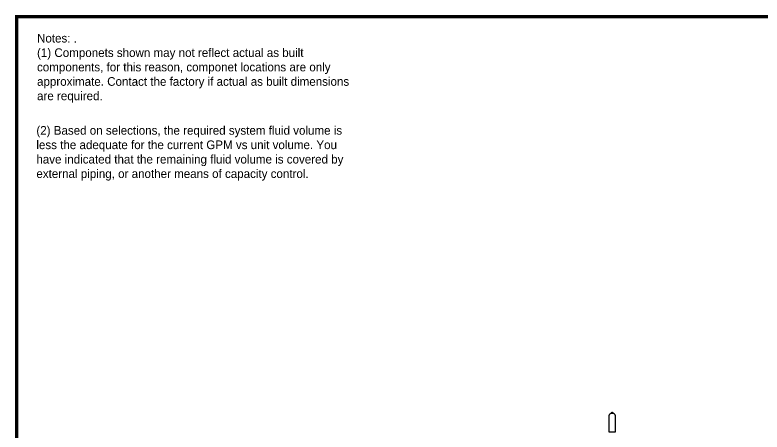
# Model space of a CAD drawing. Header units: inches. Extents: x 3128 to 3569, y 1222 to 1501.
# Drawn here: x 3135.1 to 3366.9, y 1367.6 to 1497.1 of the extents above; entities that cross this region are included whole.
import ezdxf

# ---------------------------------------------------------------- set-up
doc = ezdxf.new("R2010")
doc.units = ezdxf.units.IN
doc.header["$MEASUREMENT"] = 0
doc.layers.add('WCTANK', color=7, linetype='Continuous')
doc.layers.add('WFLAG', color=7, linetype='Continuous')

msp = doc.modelspace()

# ---------------------------------------------------------------- linework, layer by layer
at = {"color": 0, "linetype": 'Continuous', "lineweight": 20, "const_width": 1.0712}
msp.add_lwpolyline([(3135.638, 1228.7897), (3564.128, 1228.7897), (3564.128, 1496.596), (3135.638, 1496.596), (3135.638, 1228.7897)], dxfattribs=at)
at = {"layer": 'WCTANK', "color": 0, "linetype": 'Continuous'}
for p, q in [((3319.3864, 1372.6405), (3319.3864, 1367.6405)), ((3319.3864, 1372.6405), (3319.3864, 1367.6405)), ((3321.3864, 1367.6405), (3321.3864, 1372.6405)), ((3321.3864, 1367.6405), (3321.3864, 1372.6405)), ((3319.3864, 1367.6405), (3321.3864, 1367.6405)), ((3319.3864, 1367.6405), (3321.3864, 1367.6405))]:
    msp.add_line(p, q, dxfattribs=at)
at = {"layer": 'WCTANK', "color": 0, "linetype": 'Continuous', "lineweight": 15}
msp.add_line((3320.8645, 1367.6405), (3319.9083, 1367.6405), dxfattribs=at)
msp.add_line((3320.8645, 1367.6405), (3319.9083, 1367.6405), dxfattribs=at)
at = {"layer": 'WCTANK', "color": 0, "linetype": 'Continuous'}
msp.add_lwpolyline([(3320.2422, 1373.8028), (3320.5306, 1373.8028), (3320.5306, 1373.3934), (3320.2422, 1373.3934)], close=True, dxfattribs=at)
msp.add_lwpolyline([(3320.2422, 1373.8028), (3320.5306, 1373.8028), (3320.5306, 1373.3934), (3320.2422, 1373.3934)], close=True, dxfattribs=at)
at = {"layer": 'WCTANK', "color": 0, "linetype": 'Continuous', "lineweight": 15, "flags": 128}
for points in [[(3319.9083, 1367.6405), (3319.8888, 1367.6386), (3319.8083, 1367.6207)], [(3319.9083, 1367.6405), (3319.8888, 1367.6386), (3319.8083, 1367.6207)], [(3320.9645, 1367.6207), (3320.884, 1367.6386), (3320.8645, 1367.6405)], [(3320.9645, 1367.6207), (3320.884, 1367.6386), (3320.8645, 1367.6405)]]:
    msp.add_lwpolyline(points, dxfattribs=at)
at = {"layer": 'WCTANK', "color": 0, "linetype": 'Continuous'}
msp.add_ellipse((3320.3864, 1372.6405), major_axis=(1, 0), ratio=0.75283657, start_param=0, end_param=3.14159265, dxfattribs=at)
msp.add_ellipse((3320.3864, 1372.6405), major_axis=(1, 0), ratio=0.75283657, start_param=0, end_param=3.14159265, dxfattribs=at)

# ---------------------------------------------------------------- texts
at = {"color": 0, "linetype": 'Continuous', "insert": (3141.9545, 1491.2446), "char_height": 2.6865807, "width": 101.245975, "attachment_point": 1}
msp.add_mtext('Notes: .\\P(1) Componets shown may not reflect actual as built components, for this reason, componet locations are only approximate. Contact the factory if actual as built dimensions are required.', dxfattribs=at)
at = {"layer": 'WFLAG', "color": 0, "linetype": 'Continuous', "insert": (3141.7503, 1467.0968), "char_height": 2.6865807, "width": 101.245975, "attachment_point": 1}
msp.add_mtext(' \\P(2) Based on selections, the required system fluid volume is less the adequate for the current GPM vs unit volume. You have indicated that the remaining fluid volume is covered by external piping, or another means of capacity control.', dxfattribs=at)

doc.saveas('drawing.dxf')
